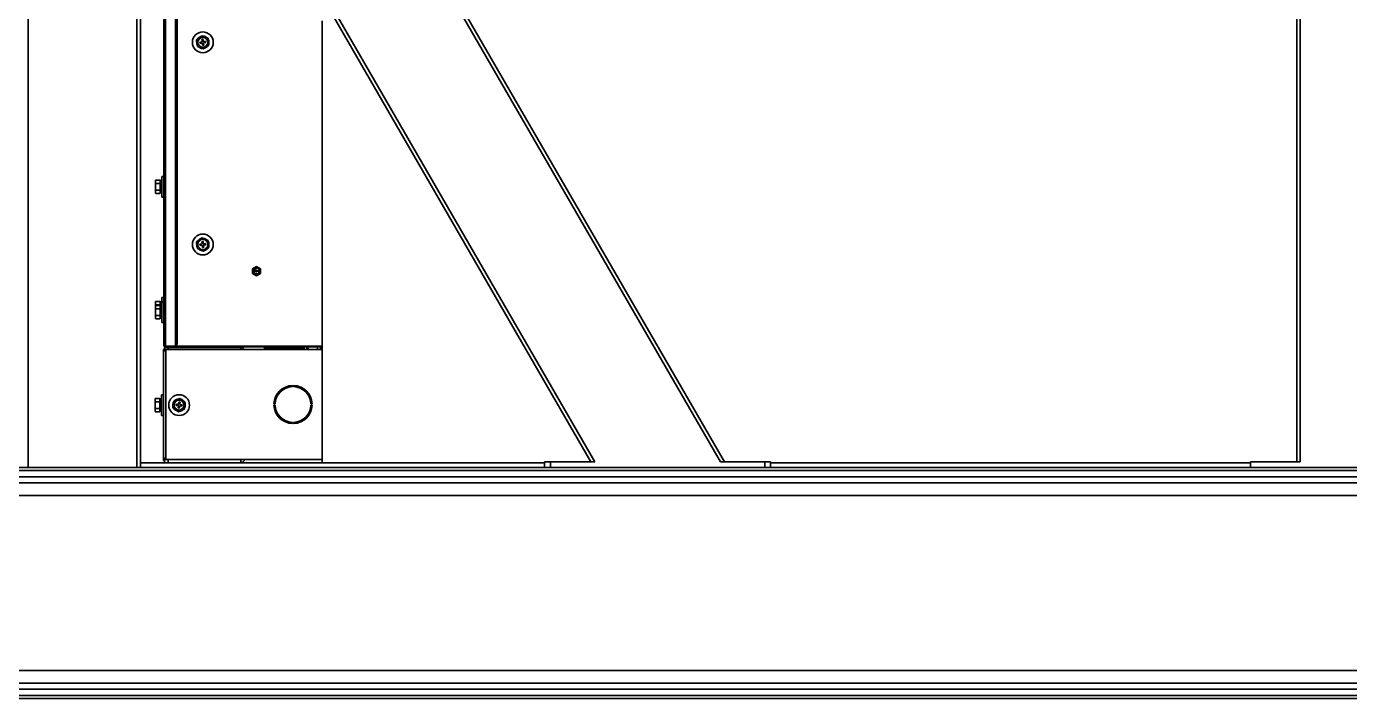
# Model space of a CAD drawing. Header units: millimetres. Extents: x 32496 to 166256, y 3504 to 23939.
# Drawn here: x 41111 to 42255, y 10678 to 11259 of the extents above; entities that cross this region are included whole.
import ezdxf

# ---------------------------------------------------------------- set-up
doc = ezdxf.new("R2010")
doc.units = ezdxf.units.MM
doc.layers.get('0').update_dxf_attribs({"lineweight": 35})

msp = doc.modelspace()

# ---------------------------------------------------------------- linework, layer by layer
at = {"linetype": 'Continuous'}
for p, q in [((41112.64, 13396.575), (41112.64, 10877.575)), ((41206.64, 13396.575), (41206.64, 10877.575)), ((42209.64, 13391.575), (42209.64, 10882.575)), ((42212.64, 13391.575), (42212.64, 10882.575)), ((41214.64, 11748.601), (41714.64, 10882.575)), ((41214.64, 11742.601), (41711.176, 10882.575)), ((41214.64, 11554.601), (41602.634, 10882.575)), ((41214.64, 11548.601), (41599.17, 10882.575)), ((41231.34, 11519.676), (41231.34, 10982.575)), ((41209.64, 11508.601), (41209.64, 10877.575)), ((41229.94, 11123.206), (41229.94, 11367.944)), ((41240.14, 10982.575), (41240.14, 11265.575)), ((41241.54, 11265.575), (41241.54, 10983.975)), ((41366.94, 10881.575), (41366.94, 11264.075)), ((41258.317, 11247.811), (41262.914, 11251.303)), ((41259.042, 11242.083), (41258.317, 11247.811)), ((41262.83, 11247.993), (41263.822, 11248.118)), ((41263.018, 11246.505), (41262.83, 11247.993)), ((41262.914, 11251.303), (41268.237, 11249.068)), ((41263.822, 11248.118), (41264.01, 11246.63)), ((41268.963, 11243.34), (41268.237, 11249.068)), ((41264.365, 11239.848), (41259.042, 11242.083)), ((41261.097, 11245.757), (41262.585, 11245.946)), ((41261.222, 11244.765), (41261.097, 11245.757)), ((41262.711, 11244.954), (41261.222, 11244.765)), ((41263.458, 11243.032), (41263.269, 11244.521)), ((41264.45, 11243.158), (41263.458, 11243.032)), ((41264.261, 11244.646), (41264.45, 11243.158)), ((41268.963, 11243.34), (41264.365, 11239.848)), ((41264.569, 11246.197), (41266.057, 11246.386)), ((41266.183, 11245.394), (41264.695, 11245.205)), ((41266.057, 11246.386), (41266.183, 11245.394)), ((41222.74, 11126.049), (41223.04, 11126.349)), ((41222.74, 11115.102), (41222.74, 11126.049)), ((41226.44, 11126.349), (41223.04, 11126.349)), ((41226.44, 11123.462), (41223.04, 11123.462)), ((41226.74, 11126.049), (41226.44, 11126.349)), ((41226.74, 11115.102), (41226.74, 11126.049)), ((41228.34, 11125.925), (41226.74, 11125.925)), ((41228.34, 11129.575), (41228.34, 11111.575)), ((41229.94, 11129.575), (41228.34, 11129.575)), ((41229.94, 11117.944), (41229.94, 11123.206)), ((41222.74, 11115.102), (41223.04, 11114.802)), ((41226.44, 11117.689), (41223.04, 11117.689)), ((41226.44, 11114.802), (41223.04, 11114.802)), ((41226.74, 11115.102), (41226.44, 11114.802)), ((41228.34, 11115.225), (41226.74, 11115.225)), ((41229.94, 11111.575), (41228.34, 11111.575)), ((41229.94, 10982.575), (41229.94, 11117.944)), ((41258.317, 11072.811), (41262.914, 11076.303)), ((41262.914, 11076.303), (41268.237, 11074.068)), ((41259.042, 11067.083), (41258.317, 11072.811)), ((41264.365, 11064.848), (41259.042, 11067.083)), ((41261.097, 11070.757), (41262.585, 11070.946)), ((41261.222, 11069.765), (41261.097, 11070.757)), ((41262.711, 11069.954), (41261.222, 11069.765)), ((41262.83, 11072.993), (41263.822, 11073.118)), ((41263.018, 11071.505), (41262.83, 11072.993)), ((41263.458, 11068.032), (41263.269, 11069.521)), ((41264.45, 11068.158), (41263.458, 11068.032)), ((41263.822, 11073.118), (41264.01, 11071.63)), ((41264.261, 11069.646), (41264.45, 11068.158)), ((41268.963, 11068.34), (41264.365, 11064.848)), ((41264.569, 11071.197), (41266.057, 11071.386)), ((41266.183, 11070.394), (41264.695, 11070.205)), ((41266.057, 11071.386), (41266.183, 11070.394)), ((41268.963, 11068.34), (41268.237, 11074.068)), ((41306.64, 11049.596), (41310.14, 11051.617)), ((41306.64, 11049.596), (41306.64, 11045.555)), ((41310.14, 11043.534), (41306.64, 11045.555)), ((41307.94, 11046.925), (41307.94, 11048.225)), ((41307.94, 11048.225), (41308.184, 11048.225)), ((41308.102, 11046.925), (41307.94, 11046.925)), ((41308.102, 11047.949), (41308.102, 11046.925)), ((41308.102, 11047.949), (41308.481, 11046.925)), ((41308.59, 11047.064), (41308.184, 11048.225)), ((41308.698, 11046.925), (41308.481, 11046.925)), ((41308.996, 11048.225), (41308.59, 11047.064)), ((41308.698, 11046.925), (41309.077, 11047.949)), ((41308.996, 11048.225), (41309.24, 11048.225)), ((41309.077, 11046.925), (41309.077, 11047.949)), ((41309.24, 11046.925), (41309.077, 11046.925)), ((41309.24, 11048.225), (41309.24, 11046.925)), ((41309.484, 11047.866), (41309.456, 11047.672)), ((41309.456, 11047.479), (41309.456, 11047.672)), ((41309.456, 11047.479), (41309.484, 11047.285)), ((41309.538, 11048.004), (41309.484, 11047.866)), ((41309.484, 11047.285), (41309.538, 11047.147)), ((41309.619, 11048.115), (41309.538, 11048.004)), ((41309.538, 11047.147), (41309.619, 11047.036)), ((41309.592, 11047.672), (41309.619, 11047.838)), ((41309.754, 11047.728), (41309.592, 11047.617)), ((41309.592, 11047.672), (41309.592, 11047.617)), ((41309.754, 11048.198), (41309.619, 11048.115)), ((41309.619, 11047.838), (41309.646, 11047.921)), ((41309.619, 11047.396), (41309.646, 11047.479)), ((41309.619, 11047.396), (41309.619, 11047.313)), ((41309.646, 11047.23), (41309.619, 11047.313)), ((41309.619, 11047.036), (41309.754, 11046.953)), ((41309.646, 11047.921), (41309.7, 11048.004)), ((41309.646, 11047.479), (41309.7, 11047.534)), ((41309.7, 11047.147), (41309.646, 11047.23)), ((41309.7, 11048.004), (41309.781, 11048.06)), ((41309.7, 11047.534), (41309.781, 11047.589)), ((41309.781, 11047.091), (41309.7, 11047.147)), ((41309.89, 11048.225), (41309.754, 11048.198)), ((41309.89, 11047.755), (41309.754, 11047.728)), ((41309.754, 11046.953), (41309.89, 11046.925)), ((41309.781, 11048.06), (41309.863, 11048.087)), ((41309.781, 11047.589), (41309.863, 11047.617)), ((41309.863, 11047.064), (41309.781, 11047.091)), ((41310.025, 11048.087), (41309.863, 11048.087)), ((41310.052, 11047.617), (41309.863, 11047.617)), ((41309.863, 11047.064), (41310.052, 11047.064)), ((41309.89, 11048.225), (41309.998, 11048.225)), ((41309.89, 11047.755), (41310.025, 11047.755)), ((41310.025, 11046.925), (41309.89, 11046.925)), ((41310.134, 11048.198), (41309.998, 11048.225)), ((41310.025, 11048.087), (41310.106, 11048.06)), ((41310.161, 11047.728), (41310.025, 11047.755)), ((41310.025, 11046.925), (41310.161, 11046.953)), ((41310.052, 11047.617), (41310.134, 11047.589)), ((41310.134, 11047.091), (41310.052, 11047.064)), ((41310.106, 11048.06), (41310.188, 11048.004)), ((41310.269, 11048.115), (41310.134, 11048.198)), ((41310.134, 11047.589), (41310.215, 11047.534)), ((41310.215, 11047.147), (41310.134, 11047.091)), ((41310.14, 11051.617), (41313.64, 11049.596)), ((41313.64, 11045.555), (41310.14, 11043.534)), ((41310.296, 11047.645), (41310.161, 11047.728)), ((41310.161, 11046.953), (41310.296, 11047.036)), ((41310.188, 11048.004), (41310.242, 11047.921)), ((41310.215, 11047.534), (41310.269, 11047.479)), ((41310.269, 11047.23), (41310.215, 11047.147)), ((41310.377, 11047.921), (41310.242, 11047.921)), ((41310.35, 11048.004), (41310.269, 11048.115)), ((41310.269, 11047.479), (41310.296, 11047.396)), ((41310.296, 11047.313), (41310.269, 11047.23)), ((41310.377, 11047.562), (41310.296, 11047.645)), ((41310.296, 11047.313), (41310.296, 11047.396)), ((41310.296, 11047.036), (41310.377, 11047.147)), ((41310.377, 11047.921), (41310.35, 11048.004)), ((41310.431, 11047.423), (41310.377, 11047.562)), ((41310.377, 11047.147), (41310.431, 11047.285)), ((41310.431, 11047.423), (41310.431, 11047.285)), ((41310.675, 11047.783), (41310.648, 11047.755)), ((41310.648, 11047.755), (41310.811, 11047.589)), ((41310.811, 11047.589), (41310.648, 11047.423)), ((41310.648, 11047.423), (41310.675, 11047.396)), ((41310.811, 11047.645), (41310.675, 11047.783)), ((41310.675, 11047.396), (41310.811, 11047.534)), ((41310.811, 11047.645), (41310.811, 11047.838)), ((41310.811, 11047.838), (41310.865, 11047.838)), ((41310.811, 11047.34), (41310.811, 11047.534)), ((41310.865, 11047.34), (41310.811, 11047.34)), ((41310.865, 11047.838), (41310.865, 11047.645)), ((41311, 11047.783), (41310.865, 11047.645)), ((41310.865, 11047.589), (41311.027, 11047.755)), ((41311.027, 11047.423), (41310.865, 11047.589)), ((41310.865, 11047.534), (41310.865, 11047.34)), ((41310.865, 11047.534), (41311, 11047.396)), ((41311.027, 11047.755), (41311, 11047.783)), ((41311, 11047.396), (41311.027, 11047.423)), ((41311.406, 11048.225), (41311.244, 11048.032)), ((41311.244, 11047.811), (41311.244, 11048.032)), ((41311.244, 11047.811), (41311.406, 11048.004)), ((41311.406, 11048.225), (41311.569, 11048.225)), ((41311.406, 11046.925), (41311.406, 11048.004)), ((41311.569, 11046.925), (41311.406, 11046.925)), ((41311.569, 11048.225), (41311.569, 11046.925)), ((41312.544, 11047.755), (41311.786, 11047.064)), ((41311.786, 11046.925), (41311.786, 11047.064)), ((41312.761, 11046.925), (41311.786, 11046.925)), ((41311.84, 11048.032), (41311.813, 11047.921)), ((41311.948, 11047.921), (41311.813, 11047.921)), ((41311.948, 11048.143), (41311.84, 11048.032)), ((41312.056, 11048.198), (41311.948, 11048.143)), ((41311.948, 11047.921), (41312.002, 11048.004)), ((41312.002, 11048.004), (41312.084, 11048.06)), ((41312.002, 11047.064), (41312.679, 11047.672)), ((41312.002, 11047.064), (41312.761, 11047.064)), ((41312.246, 11048.225), (41312.056, 11048.198)), ((41312.084, 11048.06), (41312.219, 11048.087)), ((41312.327, 11048.087), (41312.219, 11048.087)), ((41312.246, 11048.225), (41312.354, 11048.225)), ((41312.327, 11048.087), (41312.463, 11048.06)), ((41312.517, 11048.198), (41312.354, 11048.225)), ((41312.463, 11048.06), (41312.544, 11048.004)), ((41312.625, 11048.143), (41312.517, 11048.198)), ((41312.544, 11048.004), (41312.598, 11047.921)), ((41312.598, 11047.866), (41312.544, 11047.755)), ((41312.598, 11047.866), (41312.598, 11047.921)), ((41312.734, 11048.032), (41312.625, 11048.143)), ((41312.679, 11047.672), (41312.734, 11047.755)), ((41312.761, 11047.921), (41312.734, 11048.032)), ((41312.734, 11047.755), (41312.761, 11047.866)), ((41312.761, 11047.921), (41312.761, 11047.866)), ((41312.761, 11047.064), (41312.761, 11046.925)), ((41313.64, 11045.555), (41313.64, 11049.596)), ((41222.74, 11021.049), (41223.011, 11021.32)), ((41222.74, 11017.549), (41222.74, 11021.049)), ((41222.74, 11017.549), (41223.04, 11017.849)), ((41223.04, 11021.349), (41223.011, 11021.32)), ((41226.44, 11021.349), (41223.04, 11021.349)), ((41226.44, 11018.507), (41223.04, 11018.507)), ((41226.44, 11017.849), (41223.04, 11017.849)), ((41226.44, 11021.349), (41226.469, 11021.32)), ((41226.74, 11017.549), (41226.44, 11017.849)), ((41226.74, 11021.049), (41226.469, 11021.32)), ((41226.74, 11017.549), (41226.74, 11021.049)), ((41228.34, 11020.925), (41226.74, 11020.925)), ((41228.34, 11024.575), (41228.34, 11021.075)), ((41229.94, 11024.575), (41228.34, 11024.575)), ((41228.34, 11021.075), (41228.34, 11003.075)), ((41229.94, 11021.075), (41228.34, 11021.075)), ((41222.74, 11006.602), (41222.74, 11017.549)), ((41222.74, 11006.602), (41223.04, 11006.302)), ((41226.44, 11014.962), (41223.04, 11014.962)), ((41226.44, 11009.189), (41223.04, 11009.189)), ((41226.44, 11006.302), (41223.04, 11006.302)), ((41226.74, 11006.602), (41226.44, 11006.302)), ((41226.74, 11006.602), (41226.74, 11017.549)), ((41228.34, 11017.425), (41226.74, 11017.425)), ((41228.34, 11006.725), (41226.74, 11006.725)), ((41229.94, 11003.075), (41228.34, 11003.075)), ((41240.14, 10983.975), (41241.54, 10983.975)), ((41229.64, 10884.575), (41229.64, 10979.575)), ((41229.64, 10979.575), (41366.94, 10979.575)), ((41231.64, 10978.575), (41229.64, 10978.575)), ((41229.94, 10982.575), (41240.14, 10982.575)), ((41230.64, 10979.575), (41230.64, 10981.575)), ((41296.44, 10981.575), (41230.64, 10981.575)), ((41231.64, 10979.575), (41231.64, 10978.575)), ((41231.64, 10978.575), (41231.64, 10885.575)), ((41233.64, 10981.575), (41233.64, 10979.575)), ((41366.94, 10982.575), (41240.14, 10982.575)), ((41250.14, 10982.575), (41250.14, 10981.575)), ((41257.14, 10981.575), (41257.14, 10982.575)), ((41259.64, 10981.575), (41259.64, 10982.575)), ((41274.64, 10981.575), (41274.64, 10982.575)), ((41277.14, 10981.575), (41277.14, 10982.575)), ((41278.54, 10982.575), (41278.54, 10981.575)), ((41280.04, 10982.575), (41280.04, 10981.575)), ((41366.94, 10982.075), (41280.04, 10982.075)), ((41296.44, 10979.575), (41296.44, 10981.575)), ((41316.89, 10980.575), (41316.89, 10982.075)), ((41316.89, 10980.575), (41351.39, 10980.575)), ((41323.473, 10979.809), (41323.473, 10980.575)), ((41323.473, 10979.809), (41344.806, 10979.809)), ((41324.792, 10979.809), (41324.792, 10980.575)), ((41332.821, 10979.809), (41332.821, 10980.575)), ((41335.458, 10979.809), (41335.458, 10980.575)), ((41343.488, 10979.809), (41343.488, 10980.575)), ((41344.806, 10979.809), (41344.806, 10980.575)), ((41351.39, 10980.575), (41351.39, 10982.075)), ((41353.473, 10979.809), (41353.473, 10982.075)), ((41353.473, 10979.809), (41366.94, 10979.809)), ((41354.792, 10979.809), (41354.792, 10982.075)), ((41362.821, 10979.809), (41362.821, 10982.075)), ((41365.458, 10979.809), (41365.458, 10982.075)), ((41228.04, 10940.575), (41228.04, 10922.575)), ((41229.64, 10940.575), (41228.04, 10940.575)), ((41326.818, 10939.311), (41327.578, 10938.552)), ((41328.925, 10942.575), (41330.267, 10942.575)), ((41332.512, 10944.575), (41330.9, 10944.575)), ((41339.845, 10947.456), (41338.962, 10948.339)), ((41341.14, 10948.568), (41341.14, 10947.567)), ((41342.14, 10947.567), (41342.14, 10948.568)), ((41352.379, 10944.575), (41350.767, 10944.575)), ((41353.013, 10942.575), (41354.355, 10942.575)), ((41222.44, 10937.049), (41222.692, 10937.302)), ((41222.44, 10926.102), (41222.44, 10937.049)), ((41226.14, 10937.348), (41222.74, 10937.348)), ((41226.14, 10934.39), (41222.74, 10934.39)), ((41226.14, 10928.617), (41222.74, 10928.617)), ((41226.44, 10937.049), (41226.187, 10937.302)), ((41226.44, 10926.102), (41226.44, 10937.049)), ((41228.04, 10936.925), (41226.44, 10936.925)), ((41228.04, 10926.225), (41226.44, 10926.225)), ((41237.849, 10929.265), (41238.493, 10935.002)), ((41242.495, 10925.838), (41237.849, 10929.265)), ((41238.493, 10935.002), (41243.784, 10937.313)), ((41240.6, 10931.358), (41240.711, 10932.352)), ((41242.09, 10931.19), (41240.6, 10931.358)), ((41240.711, 10932.352), (41242.202, 10932.184)), ((41242.364, 10929.147), (41242.531, 10930.638)), ((41243.357, 10929.035), (41242.364, 10929.147)), ((41247.786, 10928.148), (41242.495, 10925.838)), ((41242.755, 10932.625), (41242.922, 10934.116)), ((41242.922, 10934.116), (41243.916, 10934.004)), ((41243.525, 10930.526), (41243.357, 10929.035)), ((41243.916, 10934.004), (41243.748, 10932.513)), ((41243.784, 10937.313), (41248.431, 10933.886)), ((41245.568, 10930.799), (41244.078, 10930.967)), ((41244.189, 10931.961), (41245.68, 10931.793)), ((41245.68, 10931.793), (41245.568, 10930.799)), ((41247.786, 10928.148), (41248.431, 10933.886)), ((41326.148, 10932.575), (41325.147, 10932.575)), ((41325.147, 10931.575), (41326.148, 10931.575)), ((41326.806, 10936.495), (41326.008, 10937.293)), ((41326.266, 10926.116), (41327.043, 10926.893)), ((41358.132, 10932.575), (41357.132, 10932.575)), ((41357.132, 10931.575), (41358.132, 10931.575)), ((41222.44, 10926.102), (41222.692, 10925.849)), ((41222.692, 10925.849), (41222.74, 10925.803)), ((41226.14, 10925.803), (41222.74, 10925.803)), ((41226.187, 10925.849), (41226.14, 10925.803)), ((41226.44, 10926.102), (41226.187, 10925.849)), ((41229.64, 10922.575), (41228.04, 10922.575)), ((41327.902, 10924.924), (41327.17, 10924.191)), ((41331.281, 10920.575), (41329.823, 10920.575)), ((41332.192, 10918.575), (41334.069, 10918.575)), ((41339.843, 10915.693), (41340.677, 10916.527)), ((41341.14, 10916.584), (41341.14, 10915.583)), ((41342.14, 10915.583), (41342.14, 10916.584)), ((41350.451, 10918.575), (41351.087, 10918.575)), ((41353.457, 10920.575), (41351.999, 10920.575)), ((41559.17, 10881.575), (41209.64, 10881.575)), ((41229.64, 10885.575), (41231.64, 10885.575)), ((41229.64, 10884.575), (41229.64, 10883.575)), ((41229.64, 10884.575), (41366.94, 10884.575)), ((41230.64, 10883.575), (41229.64, 10883.575)), ((41230.64, 10883.985), (41230.64, 10884.575)), ((41230.64, 10881.575), (41230.64, 10883.985)), ((41231.64, 10885.575), (41231.64, 10884.575)), ((41233.64, 10884.575), (41233.64, 10881.575)), ((41296.44, 10884.575), (41296.44, 10881.575)), ((41559.17, 10877.575), (41559.17, 10882.575)), ((41559.17, 10882.575), (41602.634, 10882.575)), ((41564.17, 10877.575), (41564.17, 10882.575)), ((41711.176, 10882.575), (41754.64, 10882.575)), ((41749.64, 10877.575), (41749.64, 10882.575)), ((41754.64, 10877.575), (41754.64, 10882.575)), ((42169.64, 10881.575), (41754.64, 10881.575)), ((42169.64, 10882.575), (42169.64, 10877.575)), ((42212.64, 10882.575), (42169.64, 10882.575)), ((52132.64, 10877.575), (40172.64, 10877.575)), ((52132.64, 10874.855), (40172.64, 10874.855)), ((52132.64, 10869.383), (40172.64, 10869.383)), ((42349.64, 10877.575), (42169.64, 10877.575)), ((52082.64, 10864.266), (40222.64, 10864.266)), ((52082.64, 10853.32), (40222.64, 10853.32)), ((52008.64, 10701.83), (40172.64, 10701.83)), ((52008.64, 10690.885), (40172.64, 10690.885)), ((52008.64, 10685.768), (40172.64, 10685.768)), ((52132.64, 10680.295), (40172.64, 10680.295)), ((52132.64, 10677.575), (40172.64, 10677.575))]:
    msp.add_line(p, q, dxfattribs=at)
for centre, radius in [((41263.64, 11245.575), 9), ((41263.64, 11245.575), 4.25), ((41263.64, 11070.575), 9), ((41263.64, 11070.575), 4.25), ((41310.14, 11047.575), 2.5), ((41243.14, 10931.575), 9), ((41243.14, 10931.575), 4.25)]:
    msp.add_circle(centre, radius, dxfattribs=at)
for centre, radius, start, end in [((41263.64, 11245.575), 5.35, 166.378744, 208.058131), ((41263.64, 11245.575), 5.474, 151.225991, 163.210885), ((41263.64, 11245.575), 5.35, 106.378744, 148.058131), ((41263.64, 11245.575), 5.474, 91.225991, 103.210885), ((41263.64, 11245.575), 5.35, 46.378744, 88.058131), ((41264.506, 11246.693), 0.5, 187.218438, 277.218438), ((41263.64, 11245.575), 5.474, 31.225991, 43.210885), ((41263.64, 11245.575), 5.35, 346.378744, 28.058131), ((41263.64, 11245.575), 5.474, 211.225991, 223.210885), ((41263.64, 11245.575), 5.35, 226.378744, 268.058131), ((41262.522, 11246.442), 0.5, 277.218438, 7.218438), ((41262.773, 11244.458), 0.5, 7.218438, 97.218438), ((41263.64, 11245.575), 5.474, 271.225991, 283.210885), ((41264.757, 11244.709), 0.5, 97.218438, 187.218438), ((41263.64, 11245.575), 5.35, 286.378744, 328.058131), ((41263.64, 11245.575), 5.474, 331.225991, 343.210885), ((41223.981, 11123.774), 3.556, 39.136441, 39.500776), ((41225.497, 11117.376), 3.555, 219.136448, 219.501324), ((41263.64, 11070.575), 5.35, 106.378744, 148.058131), ((41263.64, 11070.575), 5.474, 91.225991, 103.210885), ((41263.64, 11070.575), 5.35, 46.378744, 88.058131), ((41263.64, 11070.575), 5.35, 166.378744, 208.058131), ((41263.64, 11070.575), 5.474, 151.225991, 163.210885), ((41263.64, 11070.575), 5.474, 211.225991, 223.210885), ((41263.64, 11070.575), 5.35, 226.378744, 268.058131), ((41262.522, 11071.442), 0.5, 277.218438, 7.218438), ((41262.773, 11069.458), 0.5, 7.218438, 97.218438), ((41263.64, 11070.575), 5.474, 271.225991, 283.210885), ((41264.506, 11071.693), 0.5, 187.218438, 277.218438), ((41264.757, 11069.709), 0.5, 97.218438, 187.218438), ((41263.64, 11070.575), 5.35, 286.378744, 328.058131), ((41263.64, 11070.575), 5.474, 31.225991, 43.210885), ((41263.64, 11070.575), 5.35, 346.378744, 28.058131), ((41263.64, 11070.575), 5.474, 331.225991, 343.210885), ((41225.497, 11008.876), 3.555, 219.136448, 219.501324), ((41223.981, 11015.274), 3.556, 39.136441, 39.500776), ((41250.14, 10984.575), 3, 222.294202, 270), ((41296.44, 10978.375), 3.2, 22.147664, 90), ((41341.64, 10932.075), 16.5, 91.736502, 178.263498), ((41341.64, 10932.075), 15.5, 91.848572, 178.151428), ((41342.94, 10948.887), 1.2, 228.012701, 335.778201), ((41341.64, 10932.075), 16.5, 1.736502, 88.263498), ((41341.64, 10932.075), 15.5, 1.848572, 88.151428), ((41350.451, 10945.775), 1.2, 140.237173, 191.64078), ((41225.29, 10934.747), 3.639, 141.086295, 141.553266), ((41223.589, 10934.747), 3.64, 38.44669, 38.906173), ((41243.14, 10931.575), 5.35, 152.749151, 194.428538), ((41243.14, 10931.575), 5.474, 197.596398, 209.581292), ((41243.14, 10931.575), 5.474, 137.596398, 149.581292), ((41243.14, 10931.575), 5.35, 212.749151, 254.428538), ((41243.14, 10931.575), 5.35, 92.749151, 134.428538), ((41243.14, 10931.575), 5.474, 257.596398, 269.581292), ((41242.034, 10930.693), 0.5, 353.588845, 83.588845), ((41242.258, 10932.681), 0.5, 263.588845, 353.588845), ((41243.14, 10931.575), 5.474, 77.596398, 89.581292), ((41243.14, 10931.575), 5.35, 272.749151, 314.428538), ((41244.022, 10930.47), 0.5, 83.588845, 173.588845), ((41244.245, 10932.458), 0.5, 173.588845, 263.588845), ((41243.14, 10931.575), 5.35, 32.749151, 74.428538), ((41243.14, 10931.575), 5.474, 317.596398, 329.581292), ((41243.14, 10931.575), 5.35, 332.749151, 14.428538), ((41243.14, 10931.575), 5.474, 17.596398, 29.581292), ((41341.64, 10932.075), 16.5, 181.736502, 268.263498), ((41341.64, 10932.075), 15.5, 181.848572, 268.151428), ((41341.64, 10932.075), 16.5, 271.736502, 358.263498), ((41341.64, 10932.075), 15.5, 271.848572, 358.151428), ((41357.14, 10927.616), 1.8, 65.804624, 98.146382), ((41357.14, 10935.535), 1.8, 266.51007, 299.213231), ((41339.828, 10917.375), 1.2, 315, 320.5828), ((41350.451, 10917.375), 1.2, 90, 176.298667), ((41296.44, 10884.775), 3.2, 270, 356.345039)]:
    msp.add_arc(centre, radius, start, end, dxfattribs=at)
for points, knots in [([(41223.04, 11126.349), (41223.013, 11126.322), (41222.909, 11126.216), (41222.81, 11126.105), (41222.74, 11126.019)], [0, 0, 0, 0, 0.25535323, 1, 1, 1, 1]), ([(41222.74, 11123.792), (41222.763, 11123.764), (41222.858, 11123.65), (41222.96, 11123.542), (41223.04, 11123.462)], [0, 0, 0, 0, 0.24455845, 1, 1, 1, 1]), ([(41226.44, 11126.349), (41226.465, 11126.324), (41226.564, 11126.223), (41226.659, 11126.118), (41226.725, 11126.037)], [0, 0, 0, 0, 0.25504082, 1, 1, 1, 1]), ([(41226.74, 11123.792), (41226.717, 11123.764), (41226.621, 11123.65), (41226.519, 11123.542), (41226.44, 11123.462)], [0, 0, 0, 0, 0.24455847, 1, 1, 1, 1]), ([(41223.04, 11117.689), (41223.013, 11117.662), (41222.909, 11117.556), (41222.81, 11117.445), (41222.74, 11117.359)], [0, 0, 0, 0, 0.25535323, 1, 1, 1, 1]), ([(41222.754, 11115.114), (41222.776, 11115.088), (41222.867, 11114.98), (41222.964, 11114.877), (41223.04, 11114.802)], [0, 0, 0, 0, 0.24487813, 1, 1, 1, 1]), ([(41226.44, 11117.689), (41226.467, 11117.662), (41226.571, 11117.556), (41226.67, 11117.445), (41226.74, 11117.359)], [0, 0, 0, 0, 0.25535242, 1, 1, 1, 1]), ([(41226.74, 11115.132), (41226.717, 11115.104), (41226.621, 11114.99), (41226.519, 11114.881), (41226.44, 11114.802)], [0, 0, 0, 0, 0.24455847, 1, 1, 1, 1]), ([(41223.011, 11021.32), (41222.986, 11021.296), (41222.893, 11021.2), (41222.803, 11021.101), (41222.74, 11021.024)], [0, 0, 0, 0, 0.2550623, 1, 1, 1, 1]), ([(41222.74, 11018.831), (41222.763, 11018.804), (41222.858, 11018.691), (41222.96, 11018.585), (41223.04, 11018.507)], [0, 0, 0, 0, 0.24440746, 1, 1, 1, 1]), ([(41223.04, 11017.849), (41223.013, 11017.822), (41222.909, 11017.716), (41222.81, 11017.605), (41222.74, 11017.519)], [0, 0, 0, 0, 0.25535323, 1, 1, 1, 1]), ([(41226.74, 11018.831), (41226.717, 11018.804), (41226.621, 11018.691), (41226.519, 11018.585), (41226.44, 11018.507)], [0, 0, 0, 0, 0.24440747, 1, 1, 1, 1]), ([(41226.44, 11017.849), (41226.465, 11017.824), (41226.564, 11017.723), (41226.659, 11017.618), (41226.725, 11017.537)], [0, 0, 0, 0, 0.25504082, 1, 1, 1, 1]), ([(41226.469, 11021.32), (41226.493, 11021.296), (41226.587, 11021.2), (41226.676, 11021.101), (41226.74, 11021.024)], [0, 0, 0, 0, 0.25506131, 1, 1, 1, 1]), ([(41222.74, 11015.292), (41222.763, 11015.264), (41222.858, 11015.15), (41222.96, 11015.042), (41223.04, 11014.962)], [0, 0, 0, 0, 0.24455845, 1, 1, 1, 1]), ([(41223.04, 11009.189), (41223.013, 11009.162), (41222.909, 11009.056), (41222.81, 11008.945), (41222.74, 11008.859)], [0, 0, 0, 0, 0.25535323, 1, 1, 1, 1]), ([(41222.754, 11006.614), (41222.776, 11006.588), (41222.867, 11006.48), (41222.964, 11006.377), (41223.04, 11006.302)], [0, 0, 0, 0, 0.24487813, 1, 1, 1, 1]), ([(41226.74, 11015.292), (41226.717, 11015.264), (41226.621, 11015.15), (41226.519, 11015.042), (41226.44, 11014.962)], [0, 0, 0, 0, 0.24455847, 1, 1, 1, 1]), ([(41226.44, 11009.189), (41226.467, 11009.162), (41226.571, 11009.056), (41226.67, 11008.945), (41226.74, 11008.859)], [0, 0, 0, 0, 0.25535242, 1, 1, 1, 1]), ([(41226.74, 11006.632), (41226.717, 11006.604), (41226.621, 11006.49), (41226.519, 11006.381), (41226.44, 11006.302)], [0, 0, 0, 0, 0.24455847, 1, 1, 1, 1]), ([(41222.44, 10934.728), (41222.463, 10934.699), (41222.558, 10934.582), (41222.66, 10934.471), (41222.74, 10934.39)], [0, 0, 0, 0, 0.24479687, 1, 1, 1, 1]), ([(41222.74, 10928.617), (41222.713, 10928.59), (41222.609, 10928.487), (41222.51, 10928.379), (41222.44, 10928.295)], [0, 0, 0, 0, 0.25559142, 1, 1, 1, 1]), ([(41222.74, 10937.348), (41222.715, 10937.323), (41222.617, 10937.221), (41222.524, 10937.115), (41222.458, 10937.033)], [0, 0, 0, 0, 0.2547399, 1, 1, 1, 1]), ([(41226.14, 10937.348), (41226.165, 10937.323), (41226.262, 10937.221), (41226.356, 10937.115), (41226.422, 10937.033)], [0, 0, 0, 0, 0.25474517, 1, 1, 1, 1]), ([(41226.44, 10934.728), (41226.417, 10934.699), (41226.321, 10934.582), (41226.219, 10934.471), (41226.14, 10934.39)], [0, 0, 0, 0, 0.2447969, 1, 1, 1, 1]), ([(41226.14, 10928.617), (41226.167, 10928.59), (41226.271, 10928.487), (41226.37, 10928.379), (41226.44, 10928.295)], [0, 0, 0, 0, 0.2555906, 1, 1, 1, 1]), ([(41222.44, 10926.124), (41222.459, 10926.101), (41222.54, 10926.006), (41222.626, 10925.916), (41222.692, 10925.849)], [0, 0, 0, 0, 0.24506798, 1, 1, 1, 1]), ([(41226.44, 10926.124), (41226.42, 10926.101), (41226.339, 10926.006), (41226.254, 10925.916), (41226.187, 10925.849)], [0, 0, 0, 0, 0.2450678, 1, 1, 1, 1])]:
    msp.add_open_spline(points, degree=3, knots=knots, dxfattribs=at)
for points in [[(41223.04, 11123.462), (41222.932, 11123.246), (41222.831, 11123.026), (41222.74, 11122.802)], [(41226.44, 11123.462), (41226.548, 11123.246), (41226.649, 11123.026), (41226.74, 11122.802)], [(41222.74, 11118.349), (41222.831, 11118.125), (41222.932, 11117.905), (41223.04, 11117.689)], [(41226.74, 11118.349), (41226.649, 11118.125), (41226.548, 11117.905), (41226.44, 11117.689)], [(41223.04, 11018.507), (41222.932, 11018.29), (41222.831, 11018.071), (41222.74, 11017.847)], [(41226.44, 11018.507), (41226.548, 11018.29), (41226.649, 11018.071), (41226.74, 11017.847)], [(41223.04, 11014.962), (41222.932, 11014.746), (41222.831, 11014.526), (41222.74, 11014.302)], [(41222.74, 11009.849), (41222.831, 11009.625), (41222.932, 11009.405), (41223.04, 11009.189)], [(41226.44, 11014.962), (41226.548, 11014.746), (41226.649, 11014.526), (41226.74, 11014.302)], [(41226.74, 11009.849), (41226.649, 11009.625), (41226.548, 11009.405), (41226.44, 11009.189)], [(41222.74, 10934.39), (41222.632, 10934.173), (41222.531, 10933.954), (41222.44, 10933.73)], [(41222.44, 10929.276), (41222.531, 10929.053), (41222.632, 10928.833), (41222.74, 10928.617)], [(41226.14, 10934.39), (41226.248, 10934.173), (41226.349, 10933.954), (41226.44, 10933.73)], [(41226.44, 10929.276), (41226.349, 10929.053), (41226.248, 10928.833), (41226.14, 10928.617)]]:
    msp.add_open_spline(points, degree=3, dxfattribs=at)

doc.saveas('drawing.dxf')
